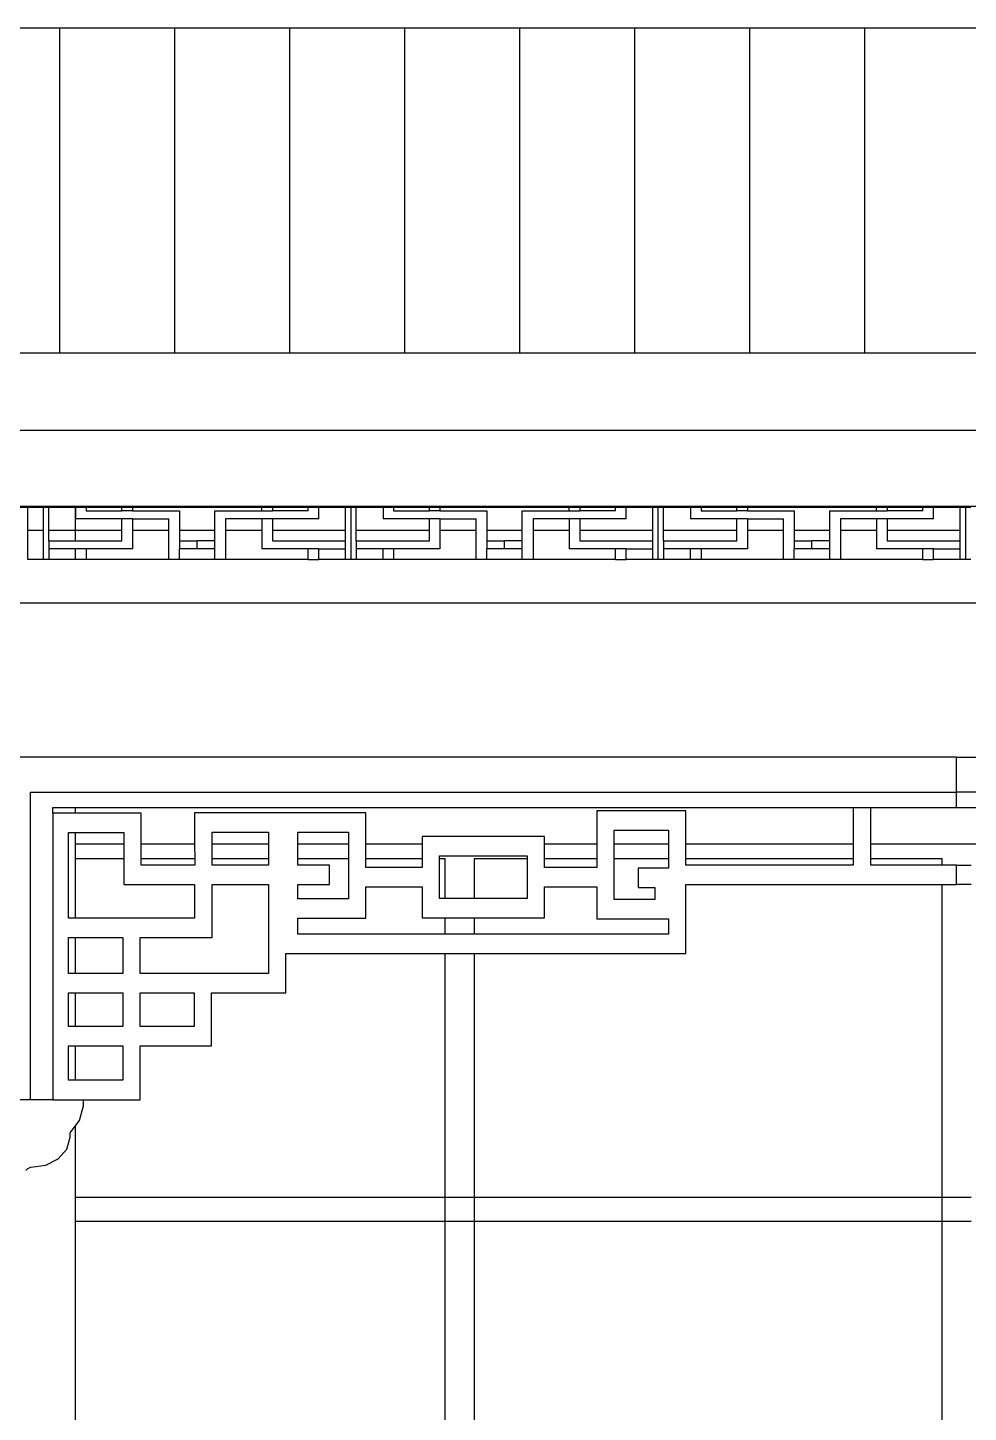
# Model space of a CAD drawing. Extents: x -24961 to 905641, y -154323 to 635957.
# Drawn here: x 423030 to 424978, y -117447 to -114582 of the extents above; entities that cross this region are included whole.
import ezdxf

# ---------------------------------------------------------------- set-up
doc = ezdxf.new("R2010")
doc.units = 0
doc.header["$LTSCALE"] = 1000
doc.header["$MEASUREMENT"] = 0
doc.layers.add('DOTE', color=1, linetype='Continuous')
doc.layers.add('窗', color=154, linetype='Continuous')

msp = doc.modelspace()

# ---------------------------------------------------------------- hatches: boundary and pattern name
h = msp.add_hatch()
h.set_pattern_fill('ANSI31', color=251, scale=150, angle=45)
h.set_pattern_definition([(90, (199497.05, 453805.97), (-238.125, 4e-14), [])])
h.paths.add_polyline_path([(406165.8, -115254.5), (430990.6, -115254.5), (430990.6, -114581.8), (406165.8, -114581.8)])

# ---------------------------------------------------------------- linework, layer by layer
for p, q in [((406165.8, -114581.8), (430990.6, -114581.8)), ((406165.8, -115254.5), (430990.6, -115254.5)), ((406028.2, -115414.5), (431128.2, -115414.5)), ((422974.4, -115574.5), (423030, -115574.5)), ((423030, -115621.9), (423030, -115574.5)), ((423030, -115574.5), (423062.5, -115574.5)), ((423062.5, -115621.9), (423062.5, -115574.5)), ((423062.5, -115574.5), (423073.5, -115574.5)), ((423073.5, -115621.9), (423073.5, -115574.5)), ((423073.5, -115574.5), (423128.2, -115574.5)), ((423128.2, -115574.5), (423128.2, -115621.9)), ((423128.2, -115574.5), (423129, -115574.5)), ((423129, -115574.5), (423129, -115598.1)), ((423129, -115574.5), (423151.1, -115574.5)), ((423225, -115598.1), (423129, -115598.1)), ((423151.1, -115574.5), (423151.1, -115581.6)), ((423151.1, -115574.5), (423225, -115574.5)), ((423151.1, -115581.6), (423225, -115581.6)), ((423225, -115581.6), (423225, -115574.5)), ((423225, -115574.5), (423247.1, -115574.5)), ((423247.1, -115581.6), (423225, -115581.6)), ((423247.1, -115598.1), (423225, -115598.1)), ((423225, -115621.9), (423225, -115598.1)), ((423247.1, -115574.5), (423247.1, -115581.6)), ((423247.1, -115574.5), (423514.5, -115574.5)), ((423247.1, -115581.6), (423344, -115581.6)), ((423247.1, -115598.1), (423247.1, -115621.9)), ((423247.1, -115598.1), (423321.9, -115598.1)), ((423321.9, -115621.9), (423321.9, -115598.1)), ((423344, -115581.6), (423344, -115621.9)), ((423417.6, -115581.6), (423514.5, -115581.6)), ((423417.6, -115621.9), (423417.6, -115581.6)), ((423514.5, -115598.1), (423439.6, -115598.1)), ((423439.6, -115598.1), (423439.6, -115621.9)), ((423514.5, -115581.6), (423514.5, -115574.5)), ((423514.5, -115574.5), (423536.5, -115574.5)), ((423514.5, -115581.6), (423536.5, -115581.6)), ((423536.5, -115598.1), (423514.5, -115598.1)), ((423514.5, -115598.1), (423514.5, -115621.9)), ((423536.5, -115574.5), (423536.5, -115581.6)), ((423536.5, -115574.5), (423610.5, -115574.5)), ((423610.5, -115581.6), (423536.5, -115581.6)), ((423632.5, -115598.1), (423536.5, -115598.1)), ((423536.5, -115598.1), (423536.5, -115621.9)), ((423610.5, -115581.6), (423610.5, -115574.5)), ((423610.5, -115574.5), (423632.5, -115574.5)), ((423632.5, -115598.1), (423632.5, -115574.5)), ((423632.5, -115574.5), (423688, -115574.5)), ((423688, -115621.9), (423688, -115574.5)), ((423688, -115574.5), (423699, -115574.5)), ((423699, -115574.5), (423699, -115682.4)), ((423699, -115574.5), (423710.1, -115574.5)), ((423710.1, -115621.9), (423710.1, -115574.5)), ((423710.1, -115574.5), (423765.6, -115574.5)), ((423765.6, -115574.5), (423765.6, -115598.1)), ((423765.6, -115574.5), (423787.6, -115574.5)), ((423861.6, -115598.1), (423765.6, -115598.1)), ((423787.6, -115574.5), (423787.6, -115581.6)), ((423787.6, -115574.5), (423861.6, -115574.5)), ((423787.6, -115581.6), (423861.6, -115581.6)), ((423861.6, -115581.6), (423861.6, -115574.5)), ((423861.6, -115574.5), (423883.6, -115574.5)), ((423883.6, -115581.6), (423861.6, -115581.6)), ((423883.6, -115598.1), (423861.6, -115598.1)), ((423861.6, -115621.9), (423861.6, -115598.1)), ((423883.6, -115574.5), (423883.6, -115581.6)), ((423883.6, -115574.5), (424151, -115574.5)), ((423883.6, -115581.6), (423980.5, -115581.6)), ((423883.6, -115598.1), (423883.6, -115621.9)), ((423883.6, -115598.1), (423958.5, -115598.1)), ((423958.5, -115621.9), (423958.5, -115598.1)), ((423980.5, -115581.6), (423980.5, -115621.9)), ((424054.1, -115581.6), (424151, -115581.6)), ((424054.1, -115621.9), (424054.1, -115581.6)), ((424151, -115598.1), (424076.2, -115598.1)), ((424076.2, -115598.1), (424076.2, -115621.9)), ((424151, -115581.6), (424151, -115574.5)), ((424151, -115574.5), (424173.1, -115574.5)), ((424151, -115581.6), (424173.1, -115581.6)), ((424173.1, -115598.1), (424151, -115598.1)), ((424151, -115598.1), (424151, -115621.9)), ((424173.1, -115574.5), (424173.1, -115581.6)), ((424173.1, -115574.5), (424247, -115574.5)), ((424247, -115581.6), (424173.1, -115581.6)), ((424269.1, -115598.1), (424173.1, -115598.1)), ((424173.1, -115598.1), (424173.1, -115621.9)), ((424247, -115581.6), (424247, -115574.5)), ((424247, -115574.5), (424269.1, -115574.5)), ((424269.1, -115598.1), (424269.1, -115574.5)), ((424269.1, -115574.5), (424324.6, -115574.5)), ((424324.6, -115621.9), (424324.6, -115574.5)), ((424324.6, -115574.5), (424335.6, -115574.5)), ((424335.6, -115682.4), (424335.6, -115574.5)), ((424335.6, -115574.5), (424346.6, -115574.5)), ((424346.6, -115621.9), (424346.6, -115574.5)), ((424346.6, -115574.5), (424402.1, -115574.5)), ((424402.1, -115574.5), (424402.1, -115598.1)), ((424402.1, -115574.5), (424424.2, -115574.5)), ((424498.1, -115598.1), (424402.1, -115598.1)), ((424424.2, -115574.5), (424424.2, -115581.6)), ((424424.2, -115574.5), (424498.1, -115574.5)), ((424424.2, -115581.6), (424498.1, -115581.6)), ((424498.1, -115581.6), (424498.1, -115574.5)), ((424498.1, -115574.5), (424520.2, -115574.5)), ((424520.2, -115581.6), (424498.1, -115581.6)), ((424520.2, -115598.1), (424498.1, -115598.1)), ((424498.1, -115621.9), (424498.1, -115598.1)), ((424520.2, -115574.5), (424520.2, -115581.6)), ((424520.2, -115574.5), (424787.6, -115574.5)), ((424520.2, -115581.6), (424617.1, -115581.6)), ((424520.2, -115598.1), (424520.2, -115621.9)), ((424520.2, -115598.1), (424595, -115598.1)), ((424595, -115621.9), (424595, -115598.1)), ((424617.1, -115581.6), (424617.1, -115621.9)), ((424690.7, -115581.6), (424787.6, -115581.6)), ((424690.7, -115621.9), (424690.7, -115581.6)), ((424787.6, -115598.1), (424712.7, -115598.1)), ((424712.7, -115598.1), (424712.7, -115621.9)), ((424787.6, -115581.6), (424787.6, -115574.5)), ((424787.6, -115574.5), (424809.6, -115574.5)), ((424787.6, -115581.6), (424809.6, -115581.6)), ((424809.6, -115598.1), (424787.6, -115598.1)), ((424787.6, -115598.1), (424787.6, -115621.9)), ((424809.6, -115574.5), (424809.6, -115581.6)), ((424809.6, -115574.5), (424883.6, -115574.5)), ((424883.6, -115581.6), (424809.6, -115581.6)), ((424905.7, -115598.1), (424809.6, -115598.1)), ((424809.6, -115598.1), (424809.6, -115621.9)), ((424883.6, -115581.6), (424883.6, -115574.5)), ((424883.6, -115574.5), (424905.7, -115574.5)), ((424905.7, -115598.1), (424905.7, -115574.5)), ((424905.7, -115574.5), (424961.1, -115574.5)), ((424961.1, -115621.9), (424961.1, -115574.5)), ((424961.1, -115574.5), (424972.2, -115574.5)), ((424972.2, -115682.4), (424972.2, -115574.5)), ((424972.2, -115574.5), (424983.2, -115574.5)), ((423030, -115621.9), (423062.5, -115621.9)), ((423030, -115682.4), (423030, -115621.9)), ((423062.5, -115682.4), (423062.5, -115621.9)), ((423073.5, -115643.7), (423073.5, -115621.9)), ((423073.5, -115621.9), (423128.2, -115621.9)), ((423128.2, -115621.9), (423225, -115621.9)), ((423128.2, -115621.9), (423128.2, -115643.7)), ((423225, -115643.7), (423225, -115621.9)), ((423247.1, -115621.9), (423321.9, -115621.9)), ((423247.1, -115621.9), (423247.1, -115660.2)), ((423321.9, -115682.4), (423321.9, -115621.9)), ((423344, -115621.9), (423417.6, -115621.9)), ((423344, -115621.9), (423344, -115643.7)), ((423417.6, -115643.7), (423417.6, -115621.9)), ((423439.6, -115621.9), (423514.5, -115621.9)), ((423439.6, -115621.9), (423439.6, -115682.4)), ((423514.5, -115621.9), (423514.5, -115660.2)), ((423536.5, -115621.9), (423688, -115621.9)), ((423536.5, -115621.9), (423536.5, -115643.7)), ((423688, -115643.7), (423688, -115621.9)), ((423710.1, -115621.9), (423861.6, -115621.9)), ((423710.1, -115643.7), (423710.1, -115621.9)), ((423861.6, -115643.7), (423861.6, -115621.9)), ((423883.6, -115621.9), (423958.5, -115621.9)), ((423883.6, -115621.9), (423883.6, -115660.2)), ((423958.5, -115682.4), (423958.5, -115621.9)), ((423980.5, -115621.9), (424054.1, -115621.9)), ((423980.5, -115621.9), (423980.5, -115643.7)), ((424054.1, -115643.7), (424054.1, -115621.9)), ((424076.2, -115621.9), (424151, -115621.9)), ((424076.2, -115621.9), (424076.2, -115682.4)), ((424151, -115621.9), (424151, -115660.2)), ((424173.1, -115621.9), (424324.6, -115621.9)), ((424173.1, -115621.9), (424173.1, -115643.7)), ((424324.6, -115643.7), (424324.6, -115621.9)), ((424346.6, -115621.9), (424498.1, -115621.9)), ((424346.6, -115643.7), (424346.6, -115621.9)), ((424498.1, -115643.7), (424498.1, -115621.9)), ((424520.2, -115621.9), (424595, -115621.9)), ((424520.2, -115621.9), (424520.2, -115660.2)), ((424595, -115682.4), (424595, -115621.9)), ((424617.1, -115621.9), (424690.7, -115621.9)), ((424617.1, -115621.9), (424617.1, -115643.7)), ((424690.7, -115643.7), (424690.7, -115621.9)), ((424712.7, -115621.9), (424787.6, -115621.9)), ((424712.7, -115621.9), (424712.7, -115682.4)), ((424787.6, -115621.9), (424787.6, -115660.2)), ((424809.6, -115621.9), (424961.1, -115621.9)), ((424809.6, -115621.9), (424809.6, -115643.7)), ((424961.1, -115643.7), (424961.1, -115621.9)), ((423073.5, -115643.7), (423073.5, -115660.2)), ((423073.5, -115643.7), (423128.2, -115643.7)), ((423128.2, -115643.7), (423225, -115643.7)), ((423344, -115643.7), (423344, -115660.2)), ((423344, -115643.7), (423380.8, -115643.7)), ((423417.6, -115643.7), (423380.8, -115643.7)), ((423380.8, -115660.2), (423380.8, -115643.7)), ((423417.6, -115660.2), (423417.6, -115643.7)), ((423536.5, -115643.7), (423688, -115643.7)), ((423688, -115660.2), (423688, -115643.7)), ((423710.1, -115643.7), (423710.1, -115660.2)), ((423710.1, -115643.7), (423861.6, -115643.7)), ((423980.5, -115643.7), (423980.5, -115660.2)), ((423980.5, -115643.7), (424017.3, -115643.7)), ((424054.1, -115643.7), (424017.3, -115643.7)), ((424017.3, -115660.2), (424017.3, -115643.7)), ((424054.1, -115660.2), (424054.1, -115643.7)), ((424173.1, -115643.7), (424324.6, -115643.7)), ((424324.6, -115660.2), (424324.6, -115643.7)), ((424346.6, -115643.7), (424346.6, -115660.2)), ((424346.6, -115643.7), (424498.1, -115643.7)), ((424617.1, -115643.7), (424617.1, -115660.2)), ((424617.1, -115643.7), (424653.9, -115643.7)), ((424690.7, -115643.7), (424653.9, -115643.7)), ((424653.9, -115660.2), (424653.9, -115643.7)), ((424690.7, -115660.2), (424690.7, -115643.7)), ((424809.6, -115643.7), (424961.1, -115643.7)), ((424961.1, -115660.2), (424961.1, -115643.7)), ((423062.5, -115682.4), (423030, -115682.4)), ((423073.5, -115682.4), (423062.5, -115682.4)), ((423073.5, -115660.2), (423073.5, -115682.4)), ((423128.2, -115660.2), (423073.5, -115660.2)), ((423128.2, -115682.4), (423073.5, -115682.4)), ((423128.2, -115660.2), (423128.2, -115682.4)), ((423129, -115660.2), (423128.2, -115660.2)), ((423129, -115682.4), (423128.2, -115682.4)), ((423151.1, -115660.2), (423129, -115660.2)), ((423129, -115682.4), (423129, -115660.2)), ((423151.1, -115682.4), (423129, -115682.4)), ((423247.1, -115660.2), (423151.1, -115660.2)), ((423151.1, -115660.2), (423151.1, -115682.4)), ((423321.9, -115682.4), (423151.1, -115682.4)), ((423344, -115682.4), (423321.9, -115682.4)), ((423344, -115682.4), (423344, -115660.2)), ((423380.8, -115660.2), (423344, -115660.2)), ((423417.6, -115682.4), (423344, -115682.4)), ((423417.6, -115660.2), (423380.8, -115660.2)), ((423417.6, -115682.4), (423417.6, -115660.2)), ((423439.6, -115682.4), (423417.6, -115682.4)), ((423610.5, -115682.4), (423439.6, -115682.4)), ((423610.5, -115660.2), (423514.5, -115660.2)), ((423610.5, -115682.4), (423610.5, -115660.2)), ((423632.5, -115660.2), (423610.5, -115660.2)), ((423610.5, -115682.4), (423632.5, -115682.4)), ((423632.5, -115660.2), (423688, -115660.2)), ((423632.5, -115682.4), (423632.5, -115660.2)), ((423688, -115682.4), (423632.5, -115682.4)), ((423688, -115682.4), (423688, -115660.2)), ((423699, -115682.4), (423688, -115682.4)), ((423710.1, -115682.4), (423699, -115682.4)), ((423710.1, -115660.2), (423710.1, -115682.4)), ((423765.6, -115660.2), (423710.1, -115660.2)), ((423765.6, -115682.4), (423710.1, -115682.4)), ((423787.6, -115660.2), (423765.6, -115660.2)), ((423765.6, -115682.4), (423765.6, -115660.2)), ((423787.6, -115682.4), (423765.6, -115682.4)), ((423883.6, -115660.2), (423787.6, -115660.2)), ((423787.6, -115660.2), (423787.6, -115682.4)), ((423958.5, -115682.4), (423787.6, -115682.4)), ((423980.5, -115682.4), (423958.5, -115682.4)), ((423980.5, -115682.4), (423980.5, -115660.2)), ((424017.3, -115660.2), (423980.5, -115660.2)), ((424054.1, -115682.4), (423980.5, -115682.4)), ((424054.1, -115660.2), (424017.3, -115660.2)), ((424054.1, -115682.4), (424054.1, -115660.2)), ((424076.2, -115682.4), (424054.1, -115682.4)), ((424247, -115682.4), (424076.2, -115682.4)), ((424247, -115660.2), (424151, -115660.2)), ((424247, -115682.4), (424247, -115660.2)), ((424269.1, -115660.2), (424247, -115660.2)), ((424247, -115682.4), (424269.1, -115682.4)), ((424269.1, -115660.2), (424324.6, -115660.2)), ((424269.1, -115682.4), (424269.1, -115660.2)), ((424324.6, -115682.4), (424269.1, -115682.4)), ((424324.6, -115682.4), (424324.6, -115660.2)), ((424335.6, -115682.4), (424324.6, -115682.4)), ((424346.6, -115682.4), (424335.6, -115682.4)), ((424346.6, -115660.2), (424346.6, -115682.4)), ((424402.1, -115660.2), (424346.6, -115660.2)), ((424402.1, -115682.4), (424346.6, -115682.4)), ((424424.2, -115660.2), (424402.1, -115660.2)), ((424402.1, -115682.4), (424402.1, -115660.2)), ((424424.2, -115682.4), (424402.1, -115682.4)), ((424520.2, -115660.2), (424424.2, -115660.2)), ((424424.2, -115660.2), (424424.2, -115682.4)), ((424595, -115682.4), (424424.2, -115682.4)), ((424617.1, -115682.4), (424595, -115682.4)), ((424617.1, -115682.4), (424617.1, -115660.2)), ((424653.9, -115660.2), (424617.1, -115660.2)), ((424690.7, -115682.4), (424617.1, -115682.4)), ((424690.7, -115660.2), (424653.9, -115660.2)), ((424690.7, -115682.4), (424690.7, -115660.2)), ((424712.7, -115682.4), (424690.7, -115682.4)), ((424883.6, -115682.4), (424712.7, -115682.4)), ((424883.6, -115660.2), (424787.6, -115660.2)), ((424883.6, -115682.4), (424883.6, -115660.2)), ((424905.7, -115660.2), (424883.6, -115660.2)), ((424883.6, -115682.4), (424905.7, -115682.4)), ((424905.7, -115660.2), (424961.1, -115660.2)), ((424905.7, -115682.4), (424905.7, -115660.2)), ((424961.1, -115682.4), (424905.7, -115682.4)), ((424961.1, -115682.4), (424961.1, -115660.2)), ((424972.2, -115682.4), (424961.1, -115682.4)), ((424983.2, -115682.4), (424972.2, -115682.4)), ((422974.4, -115771.9), (426935.7, -115771.9)), ((424953.2, -116091.9), (422971.2, -116091.9)), ((424953.2, -116163.9), (424953.2, -116091.9)), ((424953.2, -116091.9), (426935.2, -116091.9)), ((423035.9, -116163.9), (424953.2, -116163.9)), ((423035.9, -116800.6), (423035.9, -116163.9)), ((424953.2, -116195.9), (424953.2, -116163.9)), ((426870.4, -116163.9), (424953.2, -116163.9)), ((423081.9, -116207.5), (423081.9, -116195.9)), ((423081.9, -116195.9), (423128.2, -116195.9)), ((423128.2, -116195.9), (423128.2, -116207.5)), ((423128.2, -116195.9), (424739.5, -116195.9)), ((424739.5, -116195.9), (424775.5, -116195.9)), ((424739.5, -116195.9), (424739.5, -116271.9)), ((424775.5, -116271.9), (424775.5, -116195.9)), ((424775.5, -116195.9), (424953.2, -116195.9)), ((424953.2, -116195.9), (425130.9, -116195.9)), ((423081.9, -116207.5), (423081.9, -116800.6)), ((423128.2, -116207.5), (423081.9, -116207.5)), ((423264.8, -116207.5), (423128.2, -116207.5)), ((423264.8, -116271.9), (423264.8, -116207.5)), ((423730.2, -116206.6), (423375.5, -116206.6)), ((423375.5, -116206.6), (423375.5, -116271.9)), ((423730.2, -116271.9), (423730.2, -116206.6)), ((424392.7, -116202.8), (424208.6, -116202.8)), ((424208.6, -116202.8), (424208.6, -116271.9)), ((424392.7, -116271.9), (424392.7, -116202.8)), ((423114.4, -116424.6), (423114.4, -116247.5)), ((423114.4, -116247.5), (423128.2, -116247.5)), ((423128.2, -116247.5), (423228.8, -116247.5)), ((423128.2, -116247.5), (423128.2, -116271.9)), ((423228.8, -116247.5), (423228.8, -116271.9)), ((423411.5, -116246.6), (423528.5, -116246.6)), ((423411.5, -116271.9), (423411.5, -116246.6)), ((423528.5, -116246.6), (423528.5, -116271.9)), ((423589.1, -116246.6), (423694.2, -116246.6)), ((423589.1, -116271.9), (423589.1, -116246.6)), ((423694.2, -116246.6), (423694.2, -116271.9)), ((424100.3, -116255.6), (423846.7, -116255.6)), ((423846.7, -116255.6), (423846.7, -116271.9)), ((424100.3, -116271.9), (424100.3, -116255.6)), ((424244.6, -116242.8), (424356.7, -116242.8)), ((424244.6, -116271.9), (424244.6, -116242.8)), ((424356.7, -116242.8), (424356.7, -116271.9)), ((423228.8, -116271.9), (423128.2, -116271.9)), ((423128.2, -116271.9), (423128.2, -116301.9)), ((423228.8, -116271.9), (423228.8, -116301.9)), ((423375.5, -116271.9), (423264.8, -116271.9)), ((423264.8, -116301.9), (423264.8, -116271.9)), ((423375.5, -116271.9), (423375.6, -116301.9)), ((423528.5, -116271.9), (423411.5, -116271.9)), ((423411.5, -116301.9), (423411.5, -116271.9)), ((423528.5, -116271.9), (423528.5, -116301.9)), ((423694.2, -116271.9), (423589.1, -116271.9)), ((423589.1, -116301.9), (423589.1, -116271.9)), ((423694.2, -116271.9), (423694.2, -116301.9)), ((423846.7, -116271.9), (423730.2, -116271.9)), ((423730.2, -116301.9), (423730.2, -116271.9)), ((423846.7, -116271.9), (423846.7, -116301.9)), ((424208.6, -116271.9), (424100.3, -116271.9)), ((424100.3, -116301.9), (424100.3, -116271.9)), ((424208.6, -116271.9), (424208.6, -116301.9)), ((424356.7, -116271.9), (424244.6, -116271.9)), ((424244.6, -116301.9), (424244.6, -116271.9)), ((424356.7, -116271.9), (424356.7, -116301.9)), ((424739.5, -116271.9), (424392.7, -116271.9)), ((424392.7, -116301.9), (424392.7, -116271.9)), ((424739.5, -116271.9), (424739.5, -116301.9)), ((425130.9, -116271.9), (424775.5, -116271.9)), ((424775.5, -116301.9), (424775.5, -116271.9)), ((423228.8, -116301.9), (423128.2, -116301.9)), ((423128.2, -116301.9), (423128.2, -116424.6)), ((423228.8, -116301.9), (423228.8, -116354.8)), ((423375.6, -116301.9), (423264.8, -116301.9)), ((423264.8, -116314.8), (423264.8, -116301.9)), ((423375.6, -116314.8), (423264.8, -116314.8)), ((423375.6, -116301.9), (423375.6, -116314.8)), ((423528.5, -116301.9), (423411.5, -116301.9)), ((423411.5, -116314.8), (423411.5, -116301.9)), ((423528.5, -116314.8), (423411.5, -116314.8)), ((423528.5, -116301.9), (423528.5, -116314.8)), ((423694.2, -116301.9), (423589.1, -116301.9)), ((423589.1, -116314.8), (423589.1, -116301.9)), ((423654.5, -116314.8), (423589.1, -116314.8)), ((423654.5, -116354.8), (423654.5, -116314.8)), ((423694.2, -116301.9), (423694.2, -116385)), ((423846.7, -116301.9), (423730.2, -116301.9)), ((423730.2, -116319.8), (423730.2, -116301.9)), ((423846.7, -116301.9), (423846.7, -116319.8)), ((423882.6, -116295.6), (424064.4, -116295.6)), ((423882.6, -116301.9), (423882.6, -116295.6)), ((423894.2, -116301.9), (423882.6, -116301.9)), ((423882.6, -116383.9), (423882.6, -116301.9)), ((423894.2, -116383.9), (423894.2, -116301.9)), ((423954.5, -116301.9), (423954.5, -116383.9)), ((424064.4, -116301.9), (423954.5, -116301.9)), ((424064.4, -116295.6), (424064.4, -116301.9)), ((424064.4, -116301.9), (424064.4, -116383.9)), ((424208.6, -116301.9), (424100.3, -116301.9)), ((424100.3, -116319.8), (424100.3, -116301.9)), ((424208.6, -116301.9), (424208.6, -116319.8)), ((424356.7, -116301.9), (424244.6, -116301.9)), ((424244.6, -116386.1), (424244.6, -116301.9)), ((424356.7, -116301.9), (424356.7, -116321.1)), ((424739.5, -116301.9), (424392.7, -116301.9)), ((424392.7, -116315.1), (424392.7, -116301.9)), ((424739.5, -116315.1), (424392.7, -116315.1)), ((424739.5, -116301.9), (424739.5, -116315.1)), ((424923.3, -116301.9), (424775.5, -116301.9)), ((424775.5, -116315.1), (424775.5, -116301.9)), ((424923.3, -116315.1), (424775.5, -116315.1)), ((424923.3, -116315.1), (424923.3, -116301.9)), ((424953.2, -116315.1), (424923.3, -116315.1)), ((424953.2, -116355.1), (424953.2, -116315.1)), ((424953.2, -116315.1), (424983.6, -116315.1)), ((423846.7, -116319.8), (423730.2, -116319.8)), ((424208.6, -116319.8), (424100.3, -116319.8)), ((424293.8, -116321.1), (424293.8, -116361.1)), ((424356.7, -116321.1), (424293.8, -116321.1)), ((423228.8, -116354.8), (423375.5, -116354.8)), ((423375.5, -116354.8), (423375.5, -116424.6)), ((423411.5, -116354.8), (423528.5, -116354.8)), ((423411.5, -116464.6), (423411.5, -116354.8)), ((423528.5, -116354.8), (423528.5, -116539.6)), ((423589.1, -116354.8), (423654.5, -116354.8)), ((423589.1, -116385), (423589.1, -116354.8)), ((423730.1, -116359.8), (423846.7, -116359.8)), ((423730.1, -116425), (423730.1, -116359.8)), ((423846.7, -116359.8), (423846.7, -116423.9)), ((424100.3, -116359.8), (424208.6, -116359.8)), ((424100.3, -116423.9), (424100.3, -116359.8)), ((424208.6, -116359.8), (424208.6, -116426.1)), ((424293.8, -116361.1), (424328.2, -116361.1)), ((424328.2, -116361.1), (424328.2, -116386.1)), ((424392.7, -116498.1), (424392.7, -116355.1)), ((424392.7, -116355.1), (424923.3, -116355.1)), ((424923.3, -116355.1), (424953.2, -116355.1)), ((424983.6, -116355.1), (424953.2, -116355.1)), ((423694.2, -116385), (423589.1, -116385)), ((423894.2, -116383.9), (423882.6, -116383.9)), ((423954.5, -116383.9), (423894.2, -116383.9)), ((424064.4, -116383.9), (423954.5, -116383.9)), ((424328.2, -116386.1), (424244.6, -116386.1)), ((423128.2, -116424.6), (423114.4, -116424.6)), ((423375.5, -116424.6), (423128.2, -116424.6)), ((423589.1, -116425), (423730.1, -116425)), ((423589.1, -116458.1), (423589.1, -116425)), ((423846.7, -116423.9), (423894.2, -116423.9)), ((423894.2, -116458.1), (423894.2, -116423.9)), ((423894.2, -116423.9), (423954.5, -116423.9)), ((423954.5, -116423.9), (423954.5, -116458.1)), ((423954.5, -116423.9), (424100.3, -116423.9)), ((424208.6, -116426.1), (424356.7, -116426.1)), ((424356.7, -116426.1), (424356.7, -116458.1)), ((423894.2, -116458.1), (423589.1, -116458.1)), ((423954.5, -116458.1), (423894.2, -116458.1)), ((424356.7, -116458.1), (423954.5, -116458.1)), ((423114.4, -116539.6), (423114.4, -116464.6)), ((423114.4, -116464.6), (423128.2, -116464.6)), ((423128.2, -116464.6), (423128.2, -116539.6)), ((423128.2, -116464.6), (423226.9, -116464.6)), ((423226.9, -116464.6), (423226.9, -116539.6)), ((423262.9, -116464.6), (423411.5, -116464.6)), ((423262.9, -116539.6), (423262.9, -116464.6)), ((423564.4, -116579.6), (423564.4, -116498.1)), ((423564.4, -116498.1), (423894.2, -116498.1)), ((423894.2, -116498.1), (423954.5, -116498.1)), ((423954.5, -116498.1), (424392.7, -116498.1)), ((423128.2, -116539.6), (423114.4, -116539.6)), ((423226.9, -116539.6), (423128.2, -116539.6)), ((423528.5, -116539.6), (423262.9, -116539.6)), ((423114.4, -116648.9), (423114.4, -116579.6)), ((423114.4, -116579.6), (423128.2, -116579.6)), ((423128.2, -116579.6), (423128.2, -116648.9)), ((423128.2, -116579.6), (423226.9, -116579.6)), ((423226.9, -116579.6), (423226.9, -116648.9)), ((423262.9, -116579.6), (423374.6, -116579.6)), ((423262.9, -116648.9), (423262.9, -116579.6)), ((423374.6, -116579.6), (423374.6, -116648.9)), ((423410.6, -116579.6), (423564.4, -116579.6)), ((423410.6, -116688.9), (423410.6, -116579.6)), ((423128.2, -116648.9), (423114.4, -116648.9)), ((423226.9, -116648.9), (423128.2, -116648.9)), ((423374.6, -116648.9), (423262.9, -116648.9)), ((423114.4, -116760), (423114.4, -116688.9)), ((423114.4, -116688.9), (423128.2, -116688.9)), ((423128.2, -116688.9), (423128.2, -116760)), ((423128.2, -116688.9), (423226.9, -116688.9)), ((423226.9, -116688.9), (423226.9, -116760)), ((423262.9, -116688.9), (423410.6, -116688.9)), ((423262.9, -116800.6), (423262.9, -116688.9)), ((423128.2, -116760), (423114.4, -116760)), ((423226.9, -116760), (423128.2, -116760)), ((423035.9, -116800.6), (422973.9, -116800.6)), ((423081.9, -116800.6), (423035.9, -116800.6)), ((423081.9, -116800.6), (423145.3, -116800.6)), ((423145.5, -116813.1), (423145.3, -116800.6)), ((423145.3, -116800.6), (423262.9, -116800.6)), ((423137.4, -116843.3), (423145.5, -116813.1)), ((423117.9, -116869.3), (423128.2, -116855.5)), ((423128.2, -116855.5), (423137.4, -116843.3)), ((423110.7, -116902.6), (423118, -116877.9)), ((423118, -116877.9), (423117.9, -116869.3)), ((423093, -116923.1), (423110.7, -116902.6)), ((423026.1, -116947), (423029.8, -116943.1)), ((423029.8, -116943.1), (423036.2, -116940.4)), ((423036.2, -116940.4), (423067.5, -116936.1)), ((423067.5, -116936.1), (423093, -116923.1))]:
    msp.add_line(p, q)
at = {"layer": 'DOTE'}
msp.add_line((392103, -115571.9), (443041.3, -115571.9), dxfattribs=at)
at = {"layer": '窗'}
for p, q in [((424923.3, -117001.9), (424923.3, -116355.1)), ((423894.2, -117001.9), (423894.2, -116498.1)), ((423954.5, -116498.1), (423954.5, -117001.9)), ((423128.2, -116855.5), (423128.2, -117001.9)), ((423128.2, -117001.9), (423894.2, -117001.9)), ((423128.2, -117001.9), (423128.2, -117051.9)), ((423894.2, -117051.9), (423894.2, -117001.9)), ((423894.2, -117001.9), (423954.5, -117001.9)), ((423954.5, -117001.9), (423954.5, -117051.9)), ((423954.5, -117001.9), (424923.3, -117001.9)), ((424923.3, -117051.9), (424923.3, -117001.9)), ((424923.3, -117001.9), (424983.6, -117001.9)), ((423128.2, -117051.9), (423894.2, -117051.9)), ((423128.2, -117051.9), (423128.2, -120241.9)), ((423894.2, -120241.9), (423894.2, -117051.9)), ((423894.2, -117051.9), (423954.5, -117051.9)), ((423954.5, -117051.9), (424923.3, -117051.9)), ((423954.5, -117051.9), (423954.5, -120241.9)), ((424923.3, -120241.9), (424923.3, -117051.9)), ((424923.3, -117051.9), (424983.6, -117051.9))]:
    msp.add_line(p, q, dxfattribs=at)

doc.saveas('drawing.dxf')
